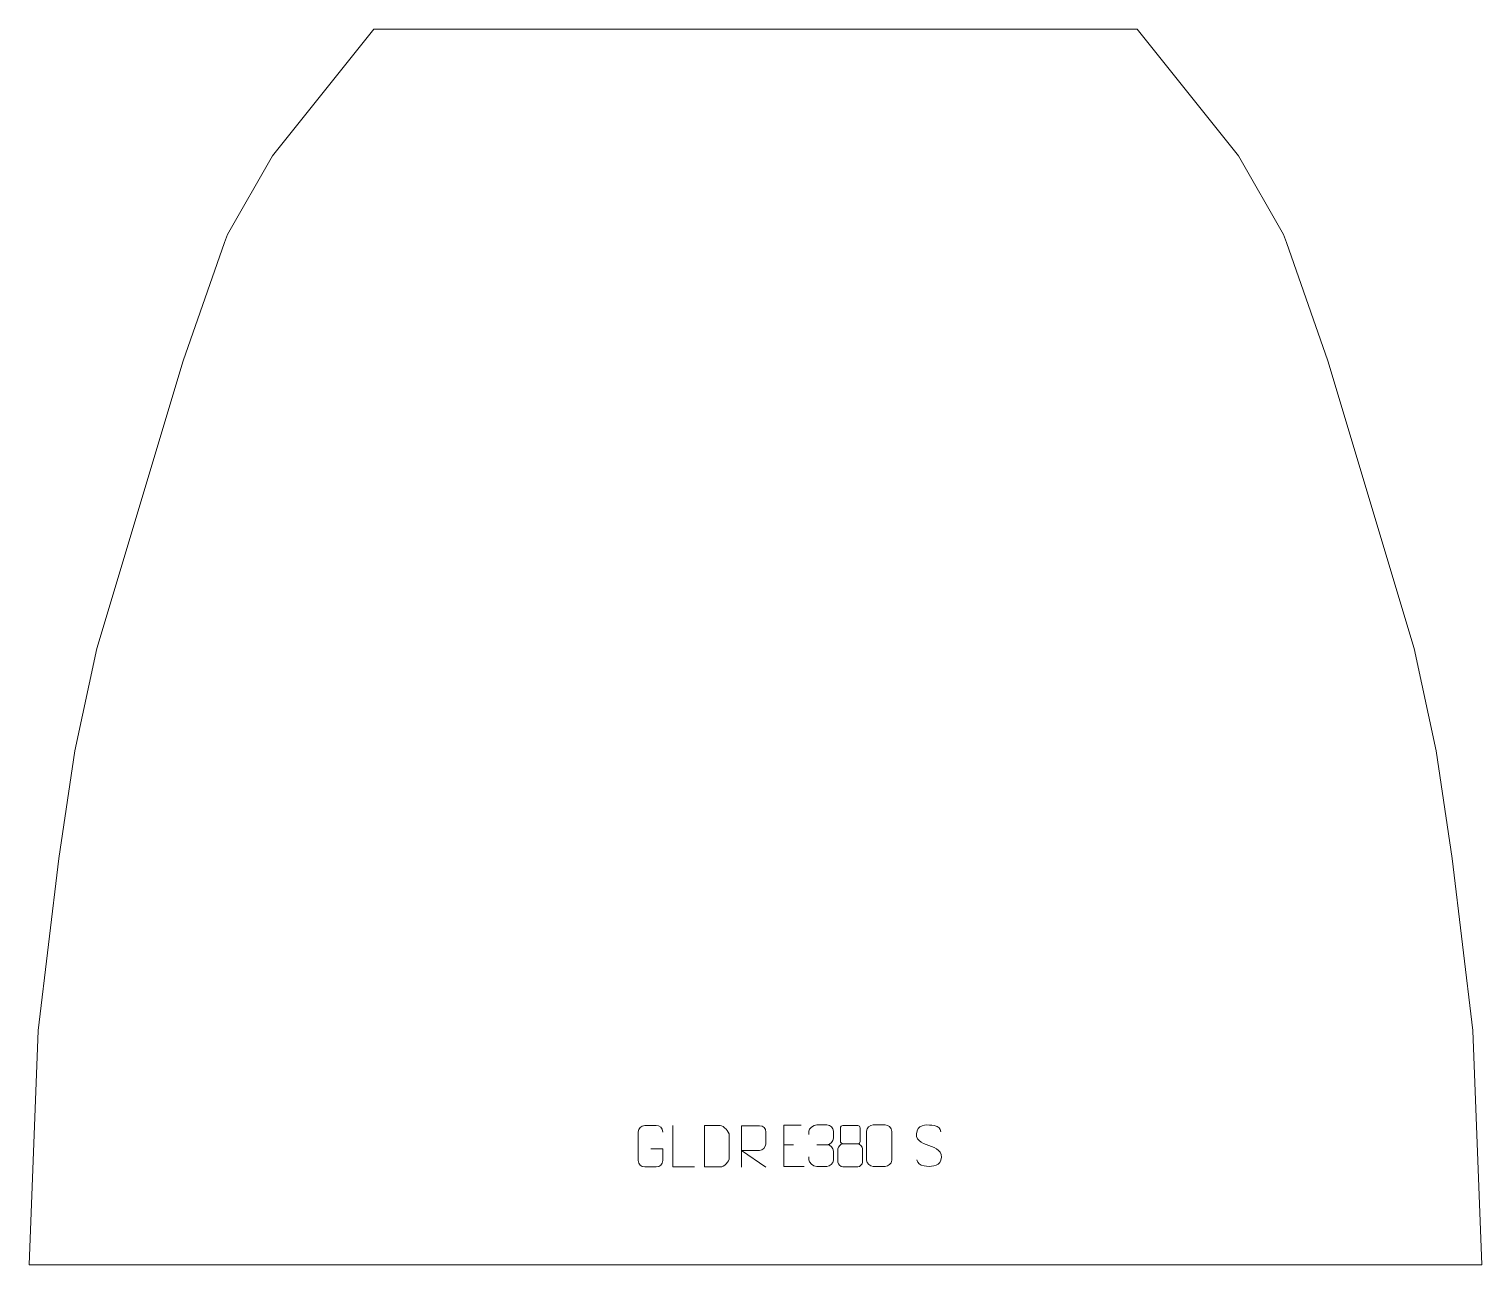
# Model space of a CAD drawing. Header units: millimetres. Extents: x -409 to 467, y 735 to 1480.
import ezdxf

# ---------------------------------------------------------------- set-up
doc = ezdxf.new("R2010")
doc.units = ezdxf.units.MM
doc.header["$MEASUREMENT"] = 0
doc.layers.add('layer 1', color=7, linetype='Continuous')

msp = doc.modelspace()

# ---------------------------------------------------------------- linework, layer by layer
at = {"layer": 'layer 1', "color": 242, "lineweight": 9}
msp.add_open_spline([(-200.807, 1479.6317), (-200.807, 1479.6317), (259.1944, 1479.6317), (259.1944, 1479.6317), (259.1944, 1479.6317), (259.1944, 1479.6317), (320.2556, 1403.3044), (320.2556, 1403.3044), (320.2556, 1403.3044), (320.2556, 1403.3044), (347.4892, 1355.7177), (347.4892, 1355.7177), (347.4892, 1355.7177), (347.4892, 1355.7177), (349.2088, 1351.0186), (349.2088, 1351.0186), (349.2088, 1351.0186), (349.2088, 1351.0186), (374.1931, 1279.6311), (374.1931, 1279.6311), (374.1931, 1279.6311), (374.1931, 1279.6311), (426.2278, 1106.1828), (426.2278, 1106.1828), (426.2278, 1106.1828), (426.2278, 1106.1828), (439.4693, 1044.4619), (439.4693, 1044.4619), (439.4693, 1044.4619), (439.4693, 1044.4619), (449.1932, 979.6313), (449.1932, 979.6313), (449.1932, 979.6313), (449.1932, 979.6313), (461.6939, 876.0309), (461.6939, 876.0309), (461.6939, 876.0309), (461.6939, 876.0309), (467.0927, 734.6322), (467.0927, 734.6322), (467.0927, 734.6322), (467.0927, 734.6322), (-408.7053, 734.6322), (-408.7053, 734.6322), (-408.7053, 734.6322), (-408.7053, 734.6322), (-403.3065, 876.0309), (-403.3065, 876.0309), (-403.3065, 876.0309), (-403.3065, 876.0309), (-390.8058, 979.6313), (-390.8058, 979.6313), (-390.8058, 979.6313), (-390.8058, 979.6313), (-381.0819, 1044.4619), (-381.0819, 1044.4619), (-381.0819, 1044.4619), (-381.0819, 1044.4619), (-367.8404, 1106.1828), (-367.8404, 1106.1828), (-367.8404, 1106.1828), (-367.8404, 1106.1828), (-315.8057, 1279.6311), (-315.8057, 1279.6311), (-315.8057, 1279.6311), (-315.8057, 1279.6311), (-290.8202, 1351.0186), (-290.8202, 1351.0186), (-290.8202, 1351.0186), (-290.8202, 1351.0186), (-289.1018, 1355.7177), (-289.1018, 1355.7177), (-289.1018, 1355.7177), (-289.1018, 1355.7177), (-261.8682, 1403.3044), (-261.8682, 1403.3044), (-261.8682, 1403.3044), (-261.8682, 1403.3044), (-200.807, 1479.6317), (-200.807, 1479.6317)], degree=3, knots=[0, 0, 0, 0, 0.04761905, 0.04761905, 0.04761905, 0.04761905, 0.0952381, 0.0952381, 0.0952381, 0.0952381, 0.14285714, 0.14285714, 0.14285714, 0.14285714, 0.19047619, 0.19047619, 0.19047619, 0.19047619, 0.23809524, 0.23809524, 0.23809524, 0.23809524, 0.28571429, 0.28571429, 0.28571429, 0.28571429, 0.33333333, 0.33333333, 0.33333333, 0.33333333, 0.38095238, 0.38095238, 0.38095238, 0.38095238, 0.42857143, 0.42857143, 0.42857143, 0.42857143, 0.47619048, 0.47619048, 0.47619048, 0.47619048, 0.52380952, 0.52380952, 0.52380952, 0.52380952, 0.57142857, 0.57142857, 0.57142857, 0.57142857, 0.61904762, 0.61904762, 0.61904762, 0.61904762, 0.66666667, 0.66666667, 0.66666667, 0.66666667, 0.71428571, 0.71428571, 0.71428571, 0.71428571, 0.76190476, 0.76190476, 0.76190476, 0.76190476, 0.80952381, 0.80952381, 0.80952381, 0.80952381, 0.85714286, 0.85714286, 0.85714286, 0.85714286, 0.9047619, 0.9047619, 0.9047619, 0.9047619, 1, 1, 1, 1], dxfattribs=at)
at = {"layer": 'layer 1', "color": 250, "lineweight": 9}
for points, knots in [([(-33.8216, 804.6962), (-33.8216, 804.6962), (-26.6535, 804.6962), (-26.6535, 804.6962), (-26.6535, 804.6962), (-26.6535, 804.6962), (-26.6535, 797.5281), (-26.6535, 797.5281), (-26.6535, 797.5281), (-26.7932, 795.2047), (-28.4704, 793.7251), (-30.6182, 793.7143), (-30.6182, 793.7143), (-32.95, 793.7147), (-35.282, 793.7147), (-37.6135, 793.7143), (-37.6135, 793.7143), (-39.5384, 793.6089), (-41.5106, 795.4934), (-41.4994, 797.5107), (-41.4994, 797.5107), (-41.499, 803.2808), (-41.499, 809.0505), (-41.4994, 814.8198), (-41.4994, 814.8198), (-41.4952, 816.9579), (-39.7484, 818.6771), (-37.5961, 818.6637), (-37.5961, 818.6637), (-35.2704, 818.6637), (-32.9443, 818.6637), (-30.6182, 818.6637), (-30.6182, 818.6637), (-28.6715, 818.6991), (-26.6801, 817.2076), (-26.6535, 814.7699)], [0, 0, 0, 0, 0.1, 0.1, 0.1, 0.1, 0.2, 0.2, 0.2, 0.2, 0.3, 0.3, 0.3, 0.3, 0.4, 0.4, 0.4, 0.4, 0.5, 0.5, 0.5, 0.5, 0.6, 0.6, 0.6, 0.6, 0.7, 0.7, 0.7, 0.7, 0.8, 0.8, 0.8, 0.8, 1, 1, 1, 1]), ([(-7.602, 793.7104), (-7.602, 793.7104), (-20.5511, 793.7104), (-20.5511, 793.7104), (-20.5511, 793.7104), (-20.5511, 793.7104), (-20.5511, 818.664), (-20.5511, 818.664)], [0, 0, 0, 0, 0.33333333, 0.33333333, 0.33333333, 0.33333333, 1, 1, 1, 1]), ([(-1.4687, 793.7036), (0.8631, 793.704), (5.8133, 793.68), (8.1448, 793.6797), (8.1448, 793.6797), (10.0698, 793.5743), (13.3884, 797.1159), (13.3772, 799.1332), (13.3772, 799.1332), (13.3768, 804.9033), (13.3768, 807.073), (13.3772, 812.8423), (13.3772, 812.8423), (13.3729, 814.9804), (9.9984, 818.6405), (7.846, 818.627), (7.846, 818.627), (5.5203, 818.627), (0.796, 818.627), (-1.5301, 818.627), (-1.5301, 818.627), (-1.5297, 812.8801), (-1.4684, 799.4509), (-1.4687, 793.7036)], [0, 0, 0, 0, 0.14285714, 0.14285714, 0.14285714, 0.14285714, 0.28571429, 0.28571429, 0.28571429, 0.28571429, 0.42857143, 0.42857143, 0.42857143, 0.42857143, 0.57142857, 0.57142857, 0.57142857, 0.57142857, 0.71428571, 0.71428571, 0.71428571, 0.71428571, 1, 1, 1, 1]), ([(20.7605, 793.6041), (20.7605, 793.6041), (20.7605, 818.5576), (20.7605, 818.5576), (20.7605, 818.5576), (24.3553, 818.5576), (27.9508, 818.5576), (31.546, 818.5576), (31.546, 818.5576), (33.8713, 818.5199), (35.4286, 817.0299), (35.4245, 814.6635), (35.4245, 814.6635), (35.4241, 812.628), (35.4241, 809.5686), (35.4245, 807.5326), (35.4245, 807.5326), (35.418, 805.6571), (33.6057, 803.7153), (31.5962, 803.6962), (31.5962, 803.6962), (31.5962, 803.6962), (20.7605, 803.6962), (20.7605, 803.6962), (20.7605, 803.6962), (20.7605, 803.6962), (35.4152, 793.6041), (35.4152, 793.6041)], [0, 0, 0, 0, 0.125, 0.125, 0.125, 0.125, 0.25, 0.25, 0.25, 0.25, 0.375, 0.375, 0.375, 0.375, 0.5, 0.5, 0.5, 0.5, 0.625, 0.625, 0.625, 0.625, 0.75, 0.75, 0.75, 0.75, 1, 1, 1, 1]), ([(56.8194, 818.9462), (56.8194, 818.9462), (46.3134, 818.9462), (46.3134, 818.9462), (46.3134, 818.9462), (46.3134, 818.9462), (46.3134, 793.9926), (46.3134, 793.9926), (46.3134, 793.9926), (46.3134, 793.9926), (58.4449, 793.9926), (58.4449, 793.9926)], [0, 0, 0, 0, 0.25, 0.25, 0.25, 0.25, 0.5, 0.5, 0.5, 0.5, 1, 1, 1, 1]), ([(61.3829, 813.326), (61.3829, 813.326), (61.3829, 815.1832), (61.3829, 815.1832), (61.3829, 815.1832), (61.3686, 816.9251), (64.0331, 819.0432), (66.0922, 819.0205), (66.0922, 819.0205), (68.1563, 819.0205), (70.2203, 819.0205), (72.284, 819.0205), (72.284, 819.0205), (74.4785, 819.0293), (76.0768, 817.1825), (76.1212, 815.2704), (76.1212, 815.2704), (76.1208, 813.8353), (76.1208, 812.4002), (76.1212, 810.9647), (76.1212, 810.9647), (76.0726, 809.3112), (74.47, 807.0812), (72.2717, 807.0912), (72.2717, 807.0912), (74.4754, 807.08), (76.0834, 805.2768), (76.1374, 803.2173), (76.1374, 803.2173), (76.137, 801.4326), (76.137, 799.6479), (76.1374, 797.8628), (76.1374, 797.8628), (76.1475, 795.8014), (74.0926, 794.0383), (72.2717, 794.0464), (72.2717, 794.0464), (70.2064, 794.0467), (68.1412, 794.0467), (66.0756, 794.0464), (66.0756, 794.0464), (63.907, 794.0579), (61.376, 796.4581), (61.3574, 797.9199), (61.3574, 797.9199), (61.3574, 797.9199), (61.3574, 799.8285), (61.3574, 799.8285)], [0, 0, 0, 0, 0.07692308, 0.07692308, 0.07692308, 0.07692308, 0.15384615, 0.15384615, 0.15384615, 0.15384615, 0.23076923, 0.23076923, 0.23076923, 0.23076923, 0.30769231, 0.30769231, 0.30769231, 0.30769231, 0.38461538, 0.38461538, 0.38461538, 0.38461538, 0.46153846, 0.46153846, 0.46153846, 0.46153846, 0.53846154, 0.53846154, 0.53846154, 0.53846154, 0.61538462, 0.61538462, 0.61538462, 0.61538462, 0.69230769, 0.69230769, 0.69230769, 0.69230769, 0.76923077, 0.76923077, 0.76923077, 0.76923077, 0.84615385, 0.84615385, 0.84615385, 0.84615385, 1, 1, 1, 1]), ([(80.3515, 817.19), (80.3515, 814.977), (80.3515, 811.2947), (80.3515, 809.0814), (80.3515, 809.0814), (80.3665, 808.574), (81.1739, 807.6426), (81.874, 807.6438), (81.874, 807.6438), (84.8439, 807.644), (87.8141, 807.5591), (90.7845, 807.5588), (90.7845, 807.5588), (91.5816, 807.563), (92.3023, 808.3533), (92.2997, 809.074), (92.2997, 809.074), (92.2994, 811.29), (92.2994, 814.9747), (92.2997, 817.19), (92.2997, 817.19), (92.2812, 817.9008), (91.6698, 818.6612), (90.8359, 818.6538), (90.8359, 818.6538), (87.8188, 818.6535), (84.8019, 818.6535), (81.7853, 818.6538), (81.7853, 818.6538), (81.1589, 818.6614), (80.3348, 817.9504), (80.3515, 817.19)], [0, 0, 0, 0, 0.11111111, 0.11111111, 0.11111111, 0.11111111, 0.22222222, 0.22222222, 0.22222222, 0.22222222, 0.33333333, 0.33333333, 0.33333333, 0.33333333, 0.44444444, 0.44444444, 0.44444444, 0.44444444, 0.55555556, 0.55555556, 0.55555556, 0.55555556, 0.66666667, 0.66666667, 0.66666667, 0.66666667, 0.77777778, 0.77777778, 0.77777778, 0.77777778, 1, 1, 1, 1]), ([(100.1668, 819.0328), (102.5329, 819.0328), (104.8994, 819.0328), (107.2659, 819.0328), (107.2659, 819.0328), (109.2464, 819.0684), (111.2724, 817.5741), (111.2995, 815.132), (111.2995, 815.132), (111.2991, 809.3746), (111.2991, 803.6168), (111.2995, 797.8586), (111.2995, 797.8586), (111.1574, 795.531), (109.451, 794.0487), (107.2659, 794.0379), (107.2659, 794.0379), (104.8935, 794.0383), (102.5211, 794.0383), (100.1491, 794.0379), (100.1491, 794.0379), (98.1906, 793.9323), (96.1842, 795.8202), (96.1956, 797.8412), (96.1956, 797.8412), (96.196, 803.6218), (96.196, 809.4021), (96.1956, 815.1819), (96.1956, 815.1819), (96.1999, 817.3239), (97.977, 819.0464), (100.1668, 819.0328)], [0, 0, 0, 0, 0.11111111, 0.11111111, 0.11111111, 0.11111111, 0.22222222, 0.22222222, 0.22222222, 0.22222222, 0.33333333, 0.33333333, 0.33333333, 0.33333333, 0.44444444, 0.44444444, 0.44444444, 0.44444444, 0.55555556, 0.55555556, 0.55555556, 0.55555556, 0.66666667, 0.66666667, 0.66666667, 0.66666667, 0.77777778, 0.77777778, 0.77777778, 0.77777778, 1, 1, 1, 1]), ([(133.753, 806.7074), (129.5047, 808.1778), (124.5966, 809.9736), (126.6017, 815.4939), (126.6017, 815.4939), (128.1052, 819.6338), (133.3188, 819.2453), (136.9224, 818.6442), (136.9224, 818.6442), (139.783, 818.167), (140.6477, 816.9538), (140.9583, 814.8697)], [0, 0, 0, 0, 0.25, 0.25, 0.25, 0.25, 0.5, 0.5, 0.5, 0.5, 1, 1, 1, 1]), ([(78.8927, 804.6718), (78.8927, 801.501), (78.8927, 799.7989), (78.8927, 796.6275), (78.8927, 796.6275), (78.8842, 795.4056), (80.5821, 793.7129), (81.8347, 793.7044), (81.8347, 793.7044), (84.8178, 793.7047), (87.8011, 793.7047), (90.7845, 793.7044), (90.7845, 793.7044), (92.1078, 793.7161), (93.7282, 795.3377), (93.7171, 796.6369), (93.7171, 796.6369), (93.7168, 799.8051), (93.7168, 801.5039), (93.7171, 804.6718), (93.7171, 804.6718), (93.6474, 806.0522), (92.0696, 807.6308), (90.7642, 807.6247), (90.7642, 807.6247), (87.7876, 807.6244), (84.811, 807.6244), (81.8347, 807.6247), (81.8347, 807.6247), (80.7552, 807.6311), (78.9089, 806.0522), (78.8927, 804.6718)], [0, 0, 0, 0, 0.11111111, 0.11111111, 0.11111111, 0.11111111, 0.22222222, 0.22222222, 0.22222222, 0.22222222, 0.33333333, 0.33333333, 0.33333333, 0.33333333, 0.44444444, 0.44444444, 0.44444444, 0.44444444, 0.55555556, 0.55555556, 0.55555556, 0.55555556, 0.66666667, 0.66666667, 0.66666667, 0.66666667, 0.77777778, 0.77777778, 0.77777778, 0.77777778, 1, 1, 1, 1]), ([(133.753, 806.7073), (137.7716, 805.0606), (142.8011, 803.1723), (140.9671, 797.812), (140.9671, 797.812), (139.5073, 793.5456), (134.5965, 793.8023), (130.8704, 794.357), (130.8704, 794.357), (128.1204, 794.7668), (126.8995, 795.9803), (126.5215, 798.0925)], [0, 0, 0, 0, 0.25, 0.25, 0.25, 0.25, 0.5, 0.5, 0.5, 0.5, 1, 1, 1, 1])]:
    msp.add_open_spline(points, degree=3, knots=knots, dxfattribs=at)
for points in [[(46.3134, 807.0665), (46.3134, 807.0665), (52.163, 807.0665), (52.163, 807.0665)], [(66.0926, 807.0808), (66.0926, 807.0808), (72.289, 807.0808), (72.289, 807.0808)]]:
    msp.add_open_spline(points, degree=3, dxfattribs=at)

doc.saveas('drawing.dxf')
